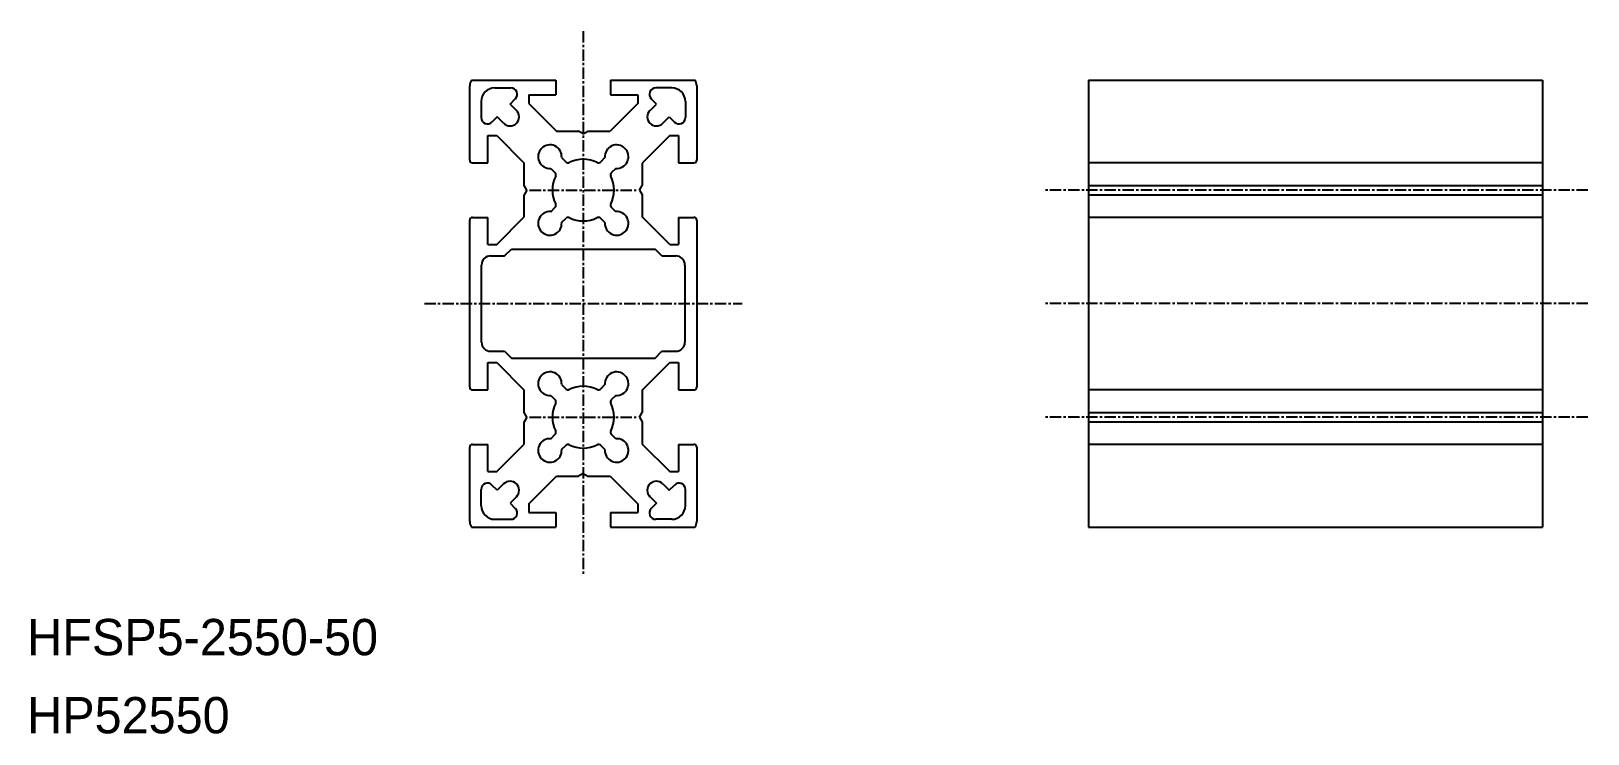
# Model space of a CAD drawing. Extents: x 0 to 172, y 0 to 77.
import ezdxf

# ---------------------------------------------------------------- set-up
doc = ezdxf.new("R2010")
doc.units = 0
doc.linetypes.add('CENTER', pattern=[2, 1.25, -0.25, 0.25, -0.25])
doc.layers.get('0').update_dxf_attribs({"linetype": 'CONTINUOUS'})
doc.layers.add('CENTER', color=1, linetype='CENTER')

msp = doc.modelspace()

# ---------------------------------------------------------------- linework, layer by layer
at = {"color": 7, "linetype": 'CONTINUOUS'}
for p, q in [((48.75, 63.12), (48.75, 71.32)), ((48.95, 71.92), (58.25, 71.92)), ((51.5, 71.07), (53.28, 71.07)), ((55.25, 70.32), (58.25, 70.32)), ((55.25, 70.32), (55.25, 69.36)), ((58.25, 71.92), (58.25, 70.32)), ((64.25, 71.92), (64.25, 70.32)), ((64.25, 71.92), (73.55, 71.92)), ((64.25, 70.32), (67.25, 70.32)), ((67.25, 70.32), (67.25, 69.36)), ((71, 71.07), (69.23, 71.07)), ((73.75, 71.32), (73.75, 63.12)), ((116.91, 71.92), (166.91, 71.92)), ((116.91, 71.92), (116.91, 22.72)), ((166.91, 71.92), (166.91, 22.72)), ((50, 69.57), (50, 67.8)), ((53.19, 69.3), (53.77, 69.88)), ((53.9, 68.59), (53.19, 69.3)), ((55.25, 69.36), (58.29, 66.32)), ((67.25, 69.36), (64.22, 66.32)), ((68.61, 68.59), (69.31, 69.3)), ((69.31, 69.3), (68.73, 69.88)), ((72.5, 69.57), (72.5, 67.8)), ((51.78, 67.89), (51.2, 67.31)), ((52.48, 67.18), (51.78, 67.89)), ((53.9, 67.18), (53.9, 67.18)), ((68.61, 67.18), (68.61, 67.18)), ((70.02, 67.18), (70.73, 67.89)), ((70.73, 67.89), (71.31, 67.31)), ((50.75, 65.82), (51.72, 65.82)), ((50.75, 62.82), (50.75, 65.82)), ((51.72, 65.82), (54.75, 62.79)), ((58.29, 66.32), (60.73, 66.32)), ((61.25, 66.02), (60.73, 66.32)), ((61.25, 66.02), (61.77, 66.32)), ((61.77, 66.32), (64.22, 66.32)), ((70.79, 65.82), (67.75, 62.79)), ((70.79, 65.82), (71.75, 65.82)), ((71.75, 65.82), (71.75, 62.82)), ((49.05, 62.82), (50.75, 62.82)), ((54.75, 60.34), (54.75, 62.79)), ((57.67, 62.2), (58.16, 61.71)), ((58.87, 63.41), (59.37, 62.91)), ((63.63, 63.41), (63.14, 62.91)), ((64.84, 62.2), (64.34, 61.71)), ((67.75, 62.79), (67.75, 60.34)), ((71.75, 62.82), (73.45, 62.82)), ((166.91, 62.82), (116.91, 62.82)), ((55.05, 59.82), (54.75, 60.34)), ((67.45, 59.82), (67.75, 60.34)), ((116.91, 60.34), (166.91, 60.34)), ((55.05, 59.82), (54.75, 59.3)), ((54.75, 56.86), (54.75, 59.3)), ((67.45, 59.82), (67.75, 59.3)), ((67.75, 59.3), (67.75, 56.86)), ((116.91, 59.3), (166.91, 59.3)), ((49.05, 56.82), (50.75, 56.82)), ((50.75, 53.82), (50.75, 56.82)), ((51.72, 53.82), (54.75, 56.86)), ((57.67, 57.44), (58.16, 57.94)), ((58.87, 56.24), (59.37, 56.74)), ((63.63, 56.24), (63.14, 56.74)), ((64.84, 57.44), (64.34, 57.94)), ((70.79, 53.82), (67.75, 56.86)), ((71.75, 56.82), (73.45, 56.82)), ((71.75, 56.82), (71.75, 53.82)), ((166.91, 56.82), (116.91, 56.82)), ((48.75, 38.12), (48.75, 56.52)), ((73.75, 56.52), (73.75, 38.12)), ((50.75, 53.82), (51.72, 53.82)), ((52.59, 52.57), (53.34, 53.32)), ((53.34, 53.32), (69.17, 53.32)), ((69.92, 52.57), (69.17, 53.32)), ((70.79, 53.82), (71.75, 53.82)), ((70.79, 53.82), (71.75, 53.82)), ((50.05, 43.07), (50.05, 51.57)), ((51.05, 52.57), (52.59, 52.57)), ((69.92, 52.57), (71.45, 52.57)), ((72.45, 51.57), (72.45, 43.07)), ((51.05, 42.07), (52.59, 42.07)), ((52.59, 42.07), (53.34, 41.32)), ((53.34, 41.32), (69.17, 41.32)), ((69.17, 41.32), (69.92, 42.07)), ((69.92, 42.07), (71.45, 42.07)), ((50.75, 40.82), (51.72, 40.82)), ((50.75, 37.82), (50.75, 40.82)), ((51.72, 40.82), (54.75, 37.79)), ((51.72, 40.82), (54.75, 37.79)), ((67.75, 37.79), (70.79, 40.82)), ((70.79, 40.82), (71.75, 40.82)), ((71.75, 40.82), (71.75, 37.82)), ((49.05, 37.82), (50.75, 37.82)), ((54.75, 35.34), (54.75, 37.79)), ((58.87, 38.41), (59.37, 37.91)), ((63.63, 38.41), (63.14, 37.91)), ((67.75, 37.79), (67.75, 35.34)), ((71.75, 37.82), (73.45, 37.82)), ((166.91, 37.82), (116.91, 37.82)), ((57.67, 37.2), (58.16, 36.71)), ((64.84, 37.2), (64.34, 36.71)), ((55.05, 34.82), (54.75, 35.34)), ((55.05, 34.82), (54.75, 34.3)), ((54.75, 31.86), (54.75, 34.3)), ((67.45, 34.82), (67.75, 35.34)), ((67.45, 34.82), (67.75, 34.3)), ((67.75, 34.3), (67.75, 31.86)), ((116.91, 35.34), (166.91, 35.34)), ((116.91, 34.3), (166.91, 34.3)), ((57.67, 32.44), (58.16, 32.94)), ((64.84, 32.44), (64.34, 32.94)), ((48.75, 23.32), (48.75, 31.52)), ((49.05, 31.82), (50.75, 31.82)), ((50.75, 28.82), (50.75, 31.82)), ((51.72, 28.82), (54.75, 31.86)), ((58.87, 31.24), (59.37, 31.74)), ((63.63, 31.24), (63.14, 31.74)), ((67.75, 31.86), (70.79, 28.82)), ((71.75, 31.82), (73.45, 31.82)), ((71.75, 31.82), (71.75, 28.82)), ((73.75, 31.52), (73.75, 23.32)), ((166.91, 31.82), (116.91, 31.82)), ((50.75, 28.82), (51.72, 28.82)), ((52.48, 27.47), (51.78, 26.76)), ((53.9, 27.47), (53.9, 27.47)), ((55.25, 25.29), (58.29, 28.32)), ((58.29, 28.32), (60.73, 28.32)), ((61.25, 28.62), (60.73, 28.32)), ((61.25, 28.62), (61.77, 28.32)), ((61.77, 28.32), (64.22, 28.32)), ((64.22, 28.32), (67.25, 25.29)), ((68.61, 27.47), (68.61, 27.47)), ((70.02, 27.47), (70.73, 26.76)), ((70.79, 28.82), (71.75, 28.82)), ((50, 25.07), (50, 26.85)), ((51.78, 26.76), (51.2, 27.34)), ((53.9, 26.06), (53.19, 25.35)), ((68.61, 26.06), (69.31, 25.35)), ((70.73, 26.76), (71.31, 27.34)), ((72.5, 25.07), (72.5, 26.85)), ((53.19, 25.35), (53.77, 24.77)), ((55.25, 25.29), (55.25, 24.32)), ((55.25, 24.32), (58.25, 24.32)), ((58.25, 24.32), (58.25, 22.72)), ((64.25, 24.32), (67.25, 24.32)), ((64.25, 24.32), (64.25, 22.72)), ((67.25, 25.29), (67.25, 24.32)), ((69.31, 25.35), (68.73, 24.77)), ((48.95, 22.72), (58.25, 22.72)), ((51.5, 23.57), (53.28, 23.57)), ((64.25, 22.72), (73.55, 22.72)), ((71, 23.57), (69.23, 23.57)), ((116.91, 22.72), (166.91, 22.72))]:
    msp.add_line(p, q, dxfattribs=at)
for centre, radius, start, end in [((49.75, 71.32), 1, 143.1301, 180), ((51.5, 69.57), 1.5, 90, 180), ((53.28, 70.37), 0.7, 315, 90), ((69.23, 70.37), 0.7, 90, 225), ((71, 69.57), 1.5, 0, 90), ((72.75, 71.32), 1, 360, 36.8699), ((53.19, 67.89), 1, 315, 45), ((69.31, 67.89), 1, 135, 225), ((50.7, 67.8), 0.7, 180, 315), ((53.19, 67.89), 1, 225, 315), ((69.31, 67.89), 1, 225, 315), ((71.8, 67.8), 0.7, 225, 0), ((57.58, 63.5), 1.3, 355.8322, 274.1678), ((64.93, 63.5), 1.3, 265.8322, 184.1678), ((49.05, 63.12), 0.3, 180, 270), ((59.58, 63.12), 0.3, 225, 296.8919), ((61.25, 59.82), 3.4, 63.1081, 116.8919), ((62.93, 63.12), 0.3, 243.1081, 315), ((73.45, 63.12), 0.3, 270, 0), ((61.25, 59.82), 3.4, 153.1081, 206.8919), ((57.95, 61.5), 0.3, 333.1081, 45), ((64.55, 61.5), 0.3, 135, 206.8919), ((61.25, 59.82), 3.4, 333.1081, 26.8919), ((49.05, 56.52), 0.3, 90, 180), ((57.58, 56.15), 1.3, 85.8322, 4.1678), ((57.95, 58.15), 0.3, 315, 26.8919), ((59.58, 56.52), 0.3, 63.1081, 135), ((61.25, 59.82), 3.4, 243.1081, 296.8919), ((62.93, 56.52), 0.3, 45, 116.8919), ((64.93, 56.15), 1.3, 175.8322, 94.1678), ((64.55, 58.15), 0.3, 153.1081, 225), ((73.45, 56.52), 0.3, 0, 90), ((51.05, 51.57), 1, 90, 180), ((71.45, 51.57), 1, 0, 90), ((51.05, 43.07), 1, 180, 270), ((71.45, 43.07), 1, 270, 0), ((57.58, 38.5), 1.3, 355.8322, 274.1678), ((64.93, 38.5), 1.3, 265.8322, 184.1678), ((49.05, 38.12), 0.3, 180, 270), ((59.58, 38.12), 0.3, 225, 296.8919), ((61.25, 34.82), 3.4, 63.1081, 116.8919), ((62.93, 38.12), 0.3, 243.1081, 315), ((73.45, 38.12), 0.3, 270, 0), ((61.25, 34.82), 3.4, 153.1081, 206.8919), ((57.95, 36.5), 0.3, 333.1081, 45), ((64.55, 36.5), 0.3, 135, 206.8919), ((61.25, 34.82), 3.4, 333.1081, 26.8919), ((57.95, 33.15), 0.3, 315, 26.8919), ((64.55, 33.15), 0.3, 153.1081, 225), ((49.05, 31.52), 0.3, 90, 180), ((57.58, 31.15), 1.3, 85.8322, 4.1678), ((59.58, 31.52), 0.3, 63.1081, 135), ((61.25, 34.82), 3.4, 243.1081, 296.8919), ((62.93, 31.52), 0.3, 45, 116.8919), ((64.93, 31.15), 1.3, 175.8322, 94.1678), ((73.45, 31.52), 0.3, 0, 90), ((50.7, 26.85), 0.7, 45, 180), ((53.19, 26.76), 1, 45, 135), ((53.19, 26.76), 1, 315, 45), ((69.31, 26.76), 1, 135, 225), ((69.31, 26.76), 1, 45, 135), ((71.8, 26.85), 0.7, 0, 135), ((51.5, 25.07), 1.5, 180, 270), ((53.28, 24.27), 0.7, 270, 45), ((69.23, 24.27), 0.7, 135, 270), ((71, 25.07), 1.5, 270, 0), ((49.75, 23.32), 1, 180, 216.8699), ((72.75, 23.32), 1, 323.1301, 0)]:
    msp.add_arc(centre, radius, start, end, dxfattribs=at)
at = {"layer": 'CENTER', "color": 1, "linetype": 'CENTER'}
for p, q in [((61.25, 77.32), (61.25, 17.32)), ((55.35, 59.82), (67.15, 59.82)), ((171.91, 59.82), (111.91, 59.82)), ((43.75, 47.32), (78.75, 47.32)), ((171.91, 47.32), (111.91, 47.32)), ((55.35, 34.82), (67.15, 34.82)), ((171.91, 34.82), (111.91, 34.82))]:
    msp.add_line(p, q, dxfattribs=at)

# ---------------------------------------------------------------- texts
at = {"color": 7, "linetype": 'CONTINUOUS'}
for s, p in [('HFSP5-2550-50', (0, 8.6)), ('HP52550', (0, 0))]:
    msp.add_text(s, height=4, dxfattribs=at).set_placement(p)

doc.saveas('drawing.dxf')
